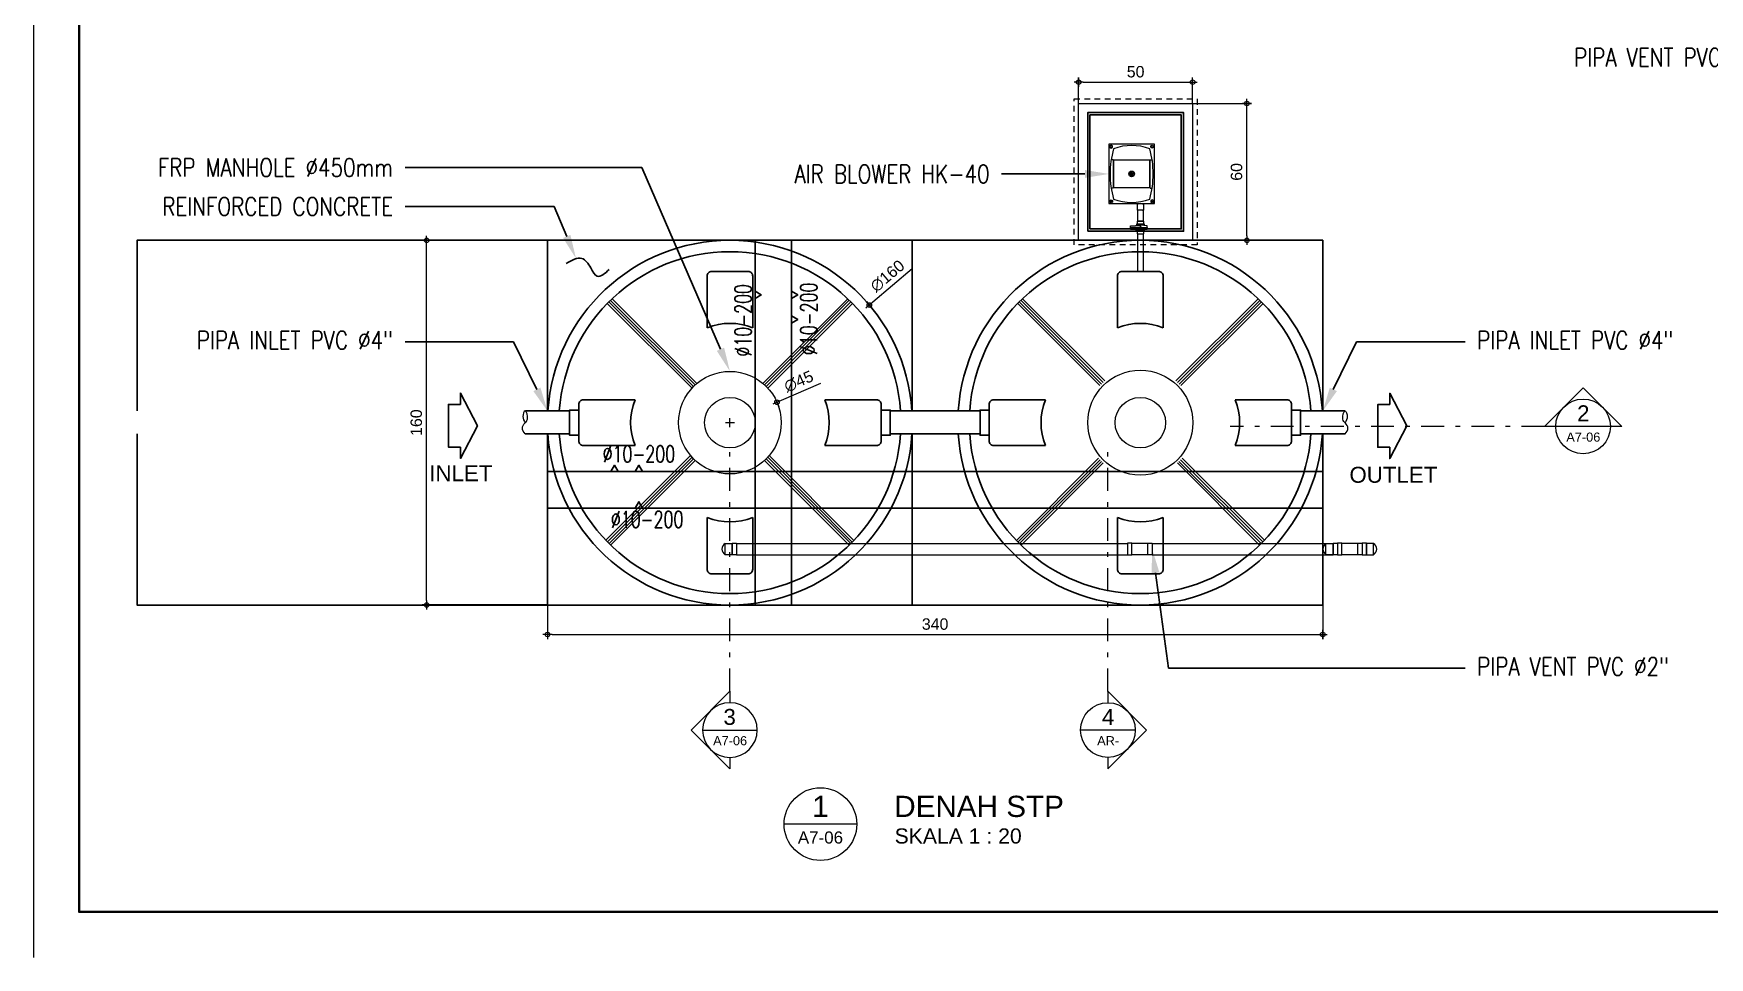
# Model space of a CAD drawing. Header units: millimetres. Extents: x -11 to 1625, y -267 to 180.
# Drawn here: x 827.21 to 863.97, y -157 to -136.73 of the extents above; entities that cross this region are included whole.
import ezdxf
from ezdxf import colors
from ezdxf.entities.mleader import LeaderData, LeaderLine
from ezdxf.enums import TextEntityAlignment as Align
from ezdxf.math import Vec2, Vec3

# ---------------------------------------------------------------- set-up
doc = ezdxf.new("R2010")
doc.units = ezdxf.units.MM
doc.linetypes.add('DASHDOT', pattern=[1, 0.5, -0.25, 0, -0.25])
doc.linetypes.add('HIDDEN', pattern=[0.375, 0.25, -0.125])
for name, color, linetype in [('$RECOVER_961030131422-210', 7, 'Continuous'), ('$RECOVER_961030131422-228', 7, 'Continuous'), ('BESI', 10, 'Continuous'), ('PIPE-100L', 4, 'Continuous'), ('PIPE-100L-2', 4, 'Continuous')]:
    doc.layers.add(name, color=color, linetype=linetype)
for name, color, linetype, lineweight in [('AER-PIPE', 4, 'Continuous', 9), ('atap', 7, 'Continuous', 20), ('GRS KOP', 1, 'Continuous', 35), ('kop', 7, 'Continuous', 20), ('MANHOLE', 6, 'Continuous', 5), ('not', 7, 'Continuous', 20), ('PIPE', 4, 'Continuous', 15), ('TEXT KETERANGAN', 7, 'Continuous', 9), ('u', 6, 'Continuous', 20)]:
    doc.layers.add(name, color=color, linetype=linetype, lineweight=lineweight)
doc.styles.add('7', font='SAS_____.PFB', dxfattribs={"height": 200})
doc.styles.add('ATTR', font='romans.shx', dxfattribs={"width": 0.8, "height": 1.735066})
doc.styles.add('BARU', font='complex.shx')
doc.styles.add('S', font='SIMPLEX', dxfattribs={"width": 1.1})
doc.styles.add('ST1', font='ROMANS.shx', dxfattribs={"width": 0.7})
doc.styles.get("Standard").update_dxf_attribs({"font": 'ARIALUNI.TTF'})
doc.dimstyles.new('SK-20', dxfattribs={"dimtxt": 0.25, "dimasz": 0.1, "dimexe": 0.1, "dimexo": 0, "dimgap": 0.1, "dimtad": 1, "dimdec": 0, "dimlfac": 20, "dimzin": 12, "dimdsep": 46, "dimtxsty": 'Standard', "dimblk": 'BULAT', "dimcen": 0.1, "dimdle": 0.1, "dimclrd": 256, "dimclre": 256, "dimclrt": 256, "dimadec": 0, "dimazin": 3, "dimtfac": 1, "dimtdec": 0, "dimtix": 1, "dimtofl": 0, "dimtmove": 0, "dimatfit": 3, "dimldrblk": 'BULAT', "dimfxl": 0, "dimtolj": 1, "dimtzin": 0, "dimlwd": -1, "dimlwe": -1, "dimarcsym": 0})

# ---------------------------------------------------------------- blocks, each defined once
blk = doc.blocks.new('kop')
at = {"layer": 'GRS KOP'}
blk.add_lwpolyline([(1, 54), (83, 54), (83, 1), (1, 1)], close=True, dxfattribs=at)
at = {"layer": 'kop', "color": 7}
blk.add_line((0, 55), (0, 0), dxfattribs=at)
at = {"layer": 'kop', "style": 'BARU', "flags": 4}
for p, height in [((73.8, 5.4), 0.35), ((80.303, 5.382), 0.25), ((73.8, 4.9), 0.35), ((80.303, 4.882), 0.25), ((73.8, 4.4), 0.35), ((80.303, 4.382), 0.25)]:
    blk.add_attdef('-', p, '', height=height, dxfattribs=at)
at = {"layer": 'kop', "flags": 4}
for tag, p in [('AR-00', (78.057, 2.648)), ('00', (81.238, 2.647))]:
    blk.add_attdef(tag, text='', height=0.35, dxfattribs=at).set_placement(p, align=Align.MIDDLE)
blk = doc.blocks.new('Ndtpd')
blk.add_line((0.747, 0), (-0.747, 0))
blk.add_circle((0, 0), 0.747)
at = {"flags": 4}
for tag, height, p in [('NO', 0.5, (0, 0.148)), ('NOLBR', 0.3, (0, -0.398))]:
    blk.add_attdef(tag, text='', height=height, dxfattribs=at).set_placement(p, align=Align.CENTER)
for tag, p, height in [('NDTPD', (1.516, 0.148), 0.5), ('SKALA', (1.523, -0.398), 0.3)]:
    blk.add_attdef(tag, p, '', height=height, dxfattribs=at)
blk = doc.blocks.new('BULAT')
for p, q in [((-1, 0), (1, 0)), ((0, -1), (0, 1))]:
    blk.add_line(p, q)
blk.add_circle((0, 0), 0.5)
blk = doc.blocks.new('*D1043')
at = {"layer": 'Defpoints', "color": 0}
for p in [(838.487, -149.268), (855.487, -149.268), (855.487, -149.916)]:
    blk.add_point(p, dxfattribs=at)
at = {"layer": 'u'}
for p, q in [((838.487, -149.268), (838.487, -150.016)), ((855.487, -149.268), (855.487, -150.016)), ((838.587, -149.916), (855.387, -149.916))]:
    blk.add_line(p, q, dxfattribs=at)
at = {"layer": 'u', "xscale": 0.1, "yscale": 0.1, "zscale": 0.1, "rotation": 180}
blk.add_blockref('BULAT', (838.487, -149.916), dxfattribs=at)
at = {"layer": 'u', "xscale": 0.1, "yscale": 0.1, "zscale": 0.1}
blk.add_blockref('BULAT', (855.487, -149.916), dxfattribs=at)
at = {"layer": 'u', "insert": (846.987, -149.688), "char_height": 0.25, "attachment_point": 5}
blk.add_mtext('\\A1;340', dxfattribs=at)
blk = doc.blocks.new('*D1044')
at = {"layer": 'Defpoints', "color": 0}
for p in [(835.836, -141.268), (838.487, -141.268), (838.487, -149.268)]:
    blk.add_point(p, dxfattribs=at)
at = {"layer": 'u'}
for p, q in [((838.487, -141.268), (835.736, -141.268)), ((835.836, -149.168), (835.836, -141.368)), ((838.487, -149.268), (835.736, -149.268))]:
    blk.add_line(p, q, dxfattribs=at)
at = {"layer": 'u', "xscale": 0.1, "yscale": 0.1, "zscale": 0.1}
for p, rotation in [((835.836, -141.268), 90), ((835.836, -149.268), 270)]:
    blk.add_blockref('BULAT', p, dxfattribs=dict(at, rotation=rotation))
at = {"layer": 'u', "insert": (835.609, -145.268), "char_height": 0.25, "attachment_point": 5, "rotation": 90}
blk.add_mtext('\\A1;160', dxfattribs=at)
blk = doc.blocks.new('*D1045')
at = {"layer": 'Defpoints', "color": 0}
for p in [(845.544, -142.689), (839.429, -147.848)]:
    blk.add_point(p, dxfattribs=at)
at = {"layer": 'u'}
for p, q in [((846.484, -141.895), (845.62, -142.624)), ((842.487, -145.368), (842.487, -145.168)), ((842.387, -145.268), (842.587, -145.268))]:
    blk.add_line(p, q, dxfattribs=at)
at = {"layer": 'u', "xscale": 0.1, "yscale": 0.1, "zscale": 0.1, "rotation": 220.1565194602017}
blk.add_blockref('BULAT', (845.544, -142.689), dxfattribs=at)
at = {"layer": 'u', "insert": (845.942, -142.052), "char_height": 0.25, "attachment_point": 5, "rotation": 40.1565}
blk.add_mtext('\\A1;∅160', dxfattribs=at)
blk = doc.blocks.new('*D1046')
at = {"layer": 'Defpoints', "color": 0}
for p in [(843.519, -144.821), (841.454, -145.715)]:
    blk.add_point(p, dxfattribs=at)
at = {"layer": 'u'}
for p, q in [((844.471, -144.409), (843.611, -144.782)), ((842.487, -145.368), (842.487, -145.168)), ((842.387, -145.268), (842.587, -145.268))]:
    blk.add_line(p, q, dxfattribs=at)
at = {"layer": 'u', "xscale": 0.1, "yscale": 0.1, "zscale": 0.1, "rotation": 203.4072122597492}
blk.add_blockref('BULAT', (843.519, -144.821), dxfattribs=at)
at = {"layer": 'u', "insert": (843.996, -144.365), "char_height": 0.25, "attachment_point": 5, "rotation": 23.4072}
blk.add_mtext('\\A1;∅45', dxfattribs=at)
blk = doc.blocks.new('*D1047')
at = {"layer": 'Defpoints', "color": 0}
for p in [(852.634, -138.268, 6.637), (853.824, -138.268), (852.634, -141.268, 6.637)]:
    blk.add_point(p, dxfattribs=at)
at = {"layer": 'u'}
for p, q in [((852.634, -138.268), (853.924, -138.268)), ((853.824, -141.168), (853.824, -138.368)), ((852.634, -141.268), (853.924, -141.268))]:
    blk.add_line(p, q, dxfattribs=at)
at = {"layer": 'u', "xscale": 0.1, "yscale": 0.1, "zscale": 0.1}
for p, rotation in [((853.824, -138.268), 90), ((853.824, -141.268), 270)]:
    blk.add_blockref('BULAT', p, dxfattribs=dict(at, rotation=rotation))
at = {"layer": 'u', "insert": (853.597, -139.768), "char_height": 0.25, "attachment_point": 5, "rotation": 90}
blk.add_mtext('\\A1;60', dxfattribs=at)
blk = doc.blocks.new('*D1048')
at = {"layer": 'Defpoints', "color": 0}
for p in [(852.634, -137.8), (850.134, -138.268, 6.637), (852.634, -138.268)]:
    blk.add_point(p, dxfattribs=at)
at = {"layer": 'u'}
for p, q in [((850.134, -138.268), (850.134, -137.7)), ((850.234, -137.8), (852.534, -137.8)), ((852.634, -138.268), (852.634, -137.7))]:
    blk.add_line(p, q, dxfattribs=at)
at = {"layer": 'u', "xscale": 0.1, "yscale": 0.1, "zscale": 0.1, "rotation": 180}
blk.add_blockref('BULAT', (850.134, -137.8), dxfattribs=at)
at = {"layer": 'u', "xscale": 0.1, "yscale": 0.1, "zscale": 0.1}
blk.add_blockref('BULAT', (852.634, -137.8), dxfattribs=at)
at = {"layer": 'u', "insert": (851.384, -137.572), "char_height": 0.25, "attachment_point": 5}
blk.add_mtext('\\A1;50', dxfattribs=at)
blk = doc.blocks.new('Npa')
for p, q in [((-0.849, 0), (0, 0.849)), ((0.849, 0), (0, 0.849)), ((0.849, 0), (-0.849, 0))]:
    blk.add_line(p, q)
blk.add_circle((0, 0), 0.6)
at = {"color": 5, "style": 'S', "width": 0.75, "flags": 4}
blk.add_attdef('NO', text='', height=0.3, dxfattribs=at).set_placement((0.005, 0.113), align=Align.CENTER)
at = {"style": 'S', "width": 0.75, "flags": 4}
blk.add_attdef('NOLBR', text='', height=0.2, dxfattribs=at).set_placement((0.005, -0.334), align=Align.CENTER)
blk = doc.blocks.new('Npkn')
for p, q in [((0, 0.849), (0.849, 0)), ((0, 0.849), (0, 0.6)), ((0.6, 0), (-0.6, 0)), ((0, -0.849), (0.849, 0)), ((0, -0.6), (0, -0.849))]:
    blk.add_line(p, q)
blk.add_circle((0, 0), 0.6)
at = {"color": 5, "style": 'S', "width": 0.75, "flags": 4}
blk.add_attdef('NO', text='', height=0.3, dxfattribs=at).set_placement((0.005, 0.113), align=Align.CENTER)
at = {"style": 'S', "width": 0.75, "flags": 4}
blk.add_attdef('NOLBR', text='', height=0.2, dxfattribs=at).set_placement((0.005, -0.334), align=Align.CENTER)

msp = doc.modelspace()

# ---------------------------------------------------------------- linework, layer by layer
at = {"layer": '$RECOVER_961030131422-210', "color": 4, "lineweight": 9, "elevation": 6.9361098}
for points in [[(851.4198248, -140.4696412, -0.3457696864), (851.4211354, -140.4679726, -0.0346445631), (851.4398001, -140.46477, -0.0147143836), (851.4598052, -140.4633424, -0.0104542221), (851.4880248, -140.4627523, -0.0104542221), (851.5162444, -140.4633424, -0.0147143836), (851.5362495, -140.46477, -0.0346445631), (851.5549142, -140.4679726, -0.3457696864), (851.5562248, -140.4696412, -0.3457696864)], [(851.4198248, -140.6066165, -0.3457696864), (851.4211354, -140.6049479, -0.0346445631), (851.4398001, -140.6017453, -0.0147143836), (851.4598052, -140.6003177, -0.0104542221), (851.4880248, -140.5997276, -0.0104542221), (851.5162444, -140.6003177, -0.0147143836), (851.5362495, -140.6017453, -0.0346445631), (851.5549142, -140.6049479, -0.3457696864), (851.5562248, -140.6066165, -0.3457696864)], [(851.4270679, -140.6061786, -0.0244487794), (851.4400503, -140.6042224, -0.0147143836), (851.4599092, -140.6028052, -0.0104542221), (851.4880248, -140.6022173, -0.0104542221), (851.5161404, -140.6028052, -0.0147143836), (851.5359993, -140.6042224, -0.0229565835), (851.5481956, -140.606023, -0.0229565835)], [(851.5481956, -140.6097457, 0.0125651209), (851.5549142, -140.6082851, 0.3457696864), (851.5562248, -140.6066165, 0.3457696864)]]:
    msp.add_lwpolyline(points, format="xyb", dxfattribs=at)
at = {"color": 5}
for p, q in [((841.9866139, -142.052729), (841.9866139, -143.1875739)), ((841.9866139, -142.052729), (841.9866139, -143.1875739)), ((842.8867088, -141.952729), (842.0865189, -141.952729)), ((842.8866139, -141.952729), (842.8866139, -141.952729)), ((842.9866139, -143.1875739), (842.9866139, -142.052729)), ((850.9866362, -143.1875739), (850.9866362, -142.052729)), ((851.0865413, -141.952729), (851.8867312, -141.952729)), ((851.0866362, -141.952729), (851.0866362, -141.952729)), ((851.9866362, -142.052729), (851.9866362, -143.1875739)), ((851.9866362, -142.052729), (851.9866362, -143.1875739)), ((840.4059312, -144.7682566), (839.2710862, -144.7682566)), ((845.7021415, -144.7682566), (844.5672965, -144.7682566)), ((845.7021415, -144.7682566), (844.5672965, -144.7682566)), ((848.2711086, -144.7682566), (849.4059536, -144.7682566)), ((848.2711086, -144.7682566), (849.4059536, -144.7682566)), ((853.5673189, -144.7682566), (854.7021639, -144.7682566)), ((839.1710862, -144.8681617), (839.1710862, -145.6683516)), ((839.1710862, -144.8682566), (839.1710862, -144.8682566)), ((845.8021415, -145.6683516), (845.8021415, -144.8681617)), ((848.1711086, -145.6683516), (848.1711086, -144.8681617)), ((854.8021639, -144.8681617), (854.8021639, -145.6683516)), ((854.8021639, -144.8682566), (854.8021639, -144.8682566)), ((839.2710862, -145.7682566), (840.4059312, -145.7682566)), ((839.2710862, -145.7682566), (840.4059312, -145.7682566)), ((844.5672965, -145.7682566), (845.7021415, -145.7682566)), ((845.8021415, -145.6682566), (845.8021415, -145.6682566)), ((848.1711086, -145.6682566), (848.1711086, -145.6682566)), ((849.4059536, -145.7682566), (848.2711086, -145.7682566)), ((854.7021639, -145.7682566), (853.5673189, -145.7682566)), ((854.7021639, -145.7682566), (853.5673189, -145.7682566)), ((841.9866139, -147.3489393), (841.9866139, -148.4837842)), ((842.9866139, -148.4837842), (842.9866139, -147.3489393)), ((842.9866139, -148.4837842), (842.9866139, -147.3489393)), ((850.9866362, -148.4837842), (850.9866362, -147.3489393)), ((850.9866362, -148.4837842), (850.9866362, -147.3489393)), ((851.9866362, -147.3489393), (851.9866362, -148.4837842)), ((842.0865189, -148.5837842), (842.8867088, -148.5837842)), ((842.0866139, -148.5837842), (842.0866139, -148.5837842)), ((851.8867312, -148.5837842), (851.0865413, -148.5837842)), ((851.8866362, -148.5837842), (851.8866362, -148.5837842))]:
    msp.add_line(p, q, dxfattribs=at)
at = {"color": 5, "lineweight": 5}
for p, q in [((841.7257107, -144.4396123), (839.8655394, -142.5863788)), ((841.7633672, -144.4065495), (839.9015372, -142.5516634)), ((843.2090779, -144.4058931), (845.0692229, -142.5493174)), ((843.2467644, -144.4389218), (845.1052522, -142.5840001)), ((850.672615, -144.3851545), (848.8679979, -142.5840001)), ((850.7079364, -144.3497652), (848.9040272, -142.5493174)), ((852.2661697, -144.3504726), (854.0717129, -142.5516634)), ((852.301459, -144.3858939), (854.1077107, -142.5863788)), ((841.6551322, -144.510455), (839.794961, -142.6572214)), ((841.6896339, -144.4742491), (839.830014, -142.6215648)), ((843.2828726, -144.4735258), (845.1408095, -142.6191539)), ((843.3174071, -144.5097004), (845.175895, -142.6547786)), ((850.6019723, -144.455933), (848.7973551, -142.6547786)), ((850.6372936, -144.4205437), (848.8324406, -142.6191539)), ((852.3367482, -144.4213152), (854.1432361, -142.6215648)), ((852.3720374, -144.4567366), (854.1782892, -142.6572214)), ((841.6236741, -145.9900322), (839.7656145, -147.848695)), ((841.6566727, -146.027745), (839.8002684, -147.884752)), ((841.6912479, -146.0638808), (839.8353938, -147.9203374)), ((841.7273949, -146.0984442), (839.8709906, -147.9554512)), ((843.245103, -146.0991111), (845.0998746, -147.9577488)), ((843.2812804, -146.0645795), (845.1355022, -147.9226663)), ((843.3158873, -146.0284741), (845.1706588, -147.8871118)), ((843.348919, -145.9907903), (845.2053444, -147.8510853)), ((850.5682077, -146.0470307), (848.7679057, -147.8510853)), ((850.6035999, -146.0823492), (848.8025913, -147.8871118)), ((850.638992, -146.1176677), (848.8377479, -147.9226663)), ((850.6743841, -146.1529862), (848.8733755, -147.9577488)), ((852.2996656, -146.1522721), (854.1022595, -147.9554512)), ((852.3350267, -146.1169225), (854.1378563, -147.9203374)), ((852.3703877, -146.0815729), (854.1729817, -147.884752)), ((852.4057488, -146.0462233), (854.2076356, -147.848695))]:
    msp.add_line(p, q, dxfattribs=at)
at = {"color": 32}
for points in [[(829.4866027, -145.0126546), (829.4866027, -141.2682566), (846.4866027, -141.2682566), (846.4866027, -145.0126546)], [(838.4866251, -145.0126546), (838.4866251, -141.2682566), (855.4866251, -141.2682566), (855.4866251, -145.0126546)], [(846.4866027, -145.5126546), (846.4866027, -149.2682566), (829.4866027, -149.2682566), (829.4866027, -145.5126546)], [(855.4866251, -145.5126546), (855.4866251, -149.2682566), (838.4866251, -149.2682566), (838.4866251, -145.5126546)]]:
    msp.add_lwpolyline(points, dxfattribs=at)
at = {"color": 7}
for points in [[(836.5780155, -144.8697964), (836.5780155, -144.6214069), (836.948553, -145.3369142), (836.948553, -145.3369142), (836.5780155, -146.0524215), (836.5780155, -145.8040319)], [(856.957503, -144.8723466), (856.957503, -144.623957), (857.3280406, -145.3394643), (857.3280406, -145.3394643), (856.957503, -146.0549716), (856.957503, -145.8065821)], [(836.5780155, -144.8697964), (836.3133453, -144.8697964), (836.3133453, -145.8040319), (836.5780155, -145.8040319)], [(856.957503, -144.8723466), (856.6928328, -144.8723466), (856.6928328, -145.8065821), (856.957503, -145.8065821)]]:
    msp.add_lwpolyline(points, dxfattribs=at)
at = {"color": 7, "ltscale": 10}
for points in [[(839.1666259, -145.5450447), (838.9716188, -145.5450447), (838.9716188, -144.9914686), (839.1710639, -144.9914686)], [(845.8066018, -145.5450447), (846.001609, -145.5450447), (846.001609, -144.9914686), (845.8021639, -144.9914686)], [(848.1666483, -145.5450447), (847.9716411, -145.5450447), (847.9716411, -144.9914686), (848.1710862, -144.9914686)], [(854.8066242, -145.5450447), (855.0016314, -145.5450447), (855.0016314, -144.9914686), (854.8021862, -144.9914686)]]:
    msp.add_lwpolyline(points, dxfattribs=at)
at = {"color": 5}
for centre, radius, start, end in [((842.4866139, -145.2682566), 4, 3.66372597, 176.33627403), ((851.4866362, -145.2682566), 4, 3.66372597, 176.33627403), ((842.4866139, -145.2682566), 3.75, 3.90834199, 176.09165801), ((851.4866362, -145.2682566), 3.75, 3.90834199, 176.09165801), ((842.0865664, -142.0526815), 0.0999525, 89.97278736, 180.02721264), ((842.8866613, -142.0526815), 0.0999525, 359.97278736, 90.02721264), ((851.0865888, -142.0526815), 0.0999525, 89.97278736, 180.02721264), ((851.8866837, -142.0526815), 0.0999525, 359.97278736, 90.02721264), ((842.4866139, -144.4251688), 1.3347812, 68.0008261, 111.9991739), ((851.4866362, -144.4251688), 1.3347812, 68.0008261, 111.9991739), ((839.2710388, -144.8682091), 0.0999525, 89.97278736, 180.02721264), ((841.643526, -145.2682566), 1.3347812, 158.0008261, 201.9991739), ((843.3297017, -145.2682566), 1.3347812, 338.0008261, 21.9991739), ((845.702189, -144.8682091), 0.0999525, 359.97278736, 90.02721264), ((848.2710611, -144.8682091), 0.0999525, 89.97278736, 180.02721264), ((850.6435484, -145.2682566), 1.3347812, 158.0008261, 201.9991739), ((852.3297241, -145.2682566), 1.3347812, 338.0008261, 21.9991739), ((854.7022113, -144.8682091), 0.0999525, 359.97278736, 90.02721264), ((842.4866139, -145.2682566), 4, 183.5029245, 356.4970755), ((842.4866139, -145.2682566), 3.75, 183.73677405, 356.26322595), ((851.4866362, -145.2682566), 4, 183.5029245, 356.4970755), ((851.4866362, -145.2682566), 3.75, 183.73677405, 356.26322595), ((839.2710388, -145.6683041), 0.0999525, 179.97278736, 270.02721264), ((845.702189, -145.6683041), 0.0999525, 269.97278736, 0.02721264), ((848.2710611, -145.6683041), 0.0999525, 179.97278736, 270.02721264), ((854.7022113, -145.6683041), 0.0999525, 269.97278736, 0.02721264), ((842.4866139, -146.1113445), 1.3347812, 248.0008261, 291.9991739), ((851.4866362, -146.1113445), 1.3347812, 248.0008261, 291.9991739), ((842.0865664, -148.4838317), 0.0999525, 179.97278736, 270.02721264), ((842.8866613, -148.4838317), 0.0999525, 269.97278736, 0.02721264), ((851.0865888, -148.4838317), 0.0999525, 179.97278736, 270.02721264), ((851.8866837, -148.4838317), 0.0999525, 269.97278736, 0.02721264)]:
    msp.add_arc(centre, radius, start, end, dxfattribs=at)
at = {"color": 7, "lineweight": 25}
msp.add_spline([(838.8977366, -141.7739093), (839.2383306, -141.6650034), (839.4352536, -141.8736921), (839.5777632, -142.0554064), (839.8400593, -141.9098045)], degree=3, dxfattribs=at)
at = {"layer": 'AER-PIPE', "ltscale": 20}
for p, q in [((851.2749359, -140.9515222, 6.8304264), (851.4909359, -140.9371222, 6.8304264)), ((851.2749359, -141.0235222, 6.8304264), (851.2749359, -140.9515222, 6.8304264)), ((851.4732135, -140.9875222, 6.8304264), (851.2749359, -140.9875222, 6.8304264)), ((851.2749359, -140.9875222, 6.8304264), (851.2749359, -141.0235222, 6.8304264)), ((851.2749359, -141.0235222, 6.8304264), (851.4909359, -141.0379222, 6.8304264)), ((851.4185557, -140.8511434, 6.8304264), (851.564797, -140.8511434, 6.8304264)), ((851.4909359, -140.9697998, 6.8304264), (851.4909359, -140.9371222, 6.8304264)), ((851.6349359, -140.9515222, 6.8304264), (851.4909359, -140.9371222, 6.8304264)), ((851.4909359, -141.0052447, 6.8304264), (851.4909359, -141.0379222, 6.8304264)), ((851.4909359, -141.0379222, 6.8304264), (851.6349359, -141.0235222, 6.8304264)), ((851.5086583, -140.9875222, 6.8304264), (851.6349359, -140.9875222, 6.8304264)), ((851.6349359, -141.0235222, 6.8304264), (851.6349359, -140.9515222, 6.8304264)), ((851.6349359, -140.9875222, 6.8304264), (851.6349359, -141.0235222, 6.8304264))]:
    msp.add_line(p, q, dxfattribs=at)
at = {"layer": 'AER-PIPE', "ltscale": 3, "elevation": 6.8304264}
for points in [[(851.5782746, -140.9458561), (851.5782746, -140.9134582), (851.4035973, -140.9134582), (851.4035973, -140.9429448)], [(851.4035973, -141.0320997), (851.4035973, -141.0615863), (851.5782746, -141.0615863), (851.5782746, -141.0291884)]]:
    msp.add_lwpolyline(points, dxfattribs=at)
for points in [[(851.564797, -140.8511434), (851.4185557, -140.8511434), (851.4185557, -140.9134582), (851.564797, -140.9134582)], [(851.564797, -141.0615863), (851.4185557, -141.0615863), (851.4185557, -141.123901), (851.564797, -141.123901)]]:
    msp.add_lwpolyline(points, close=True, dxfattribs=at)
at = {"layer": 'AER-PIPE', "ltscale": 20}
msp.add_circle((851.4909359, -140.9875222, 6.8304264), 0.0177224, dxfattribs=at)
at = {"layer": 'atap', "linetype": 'HIDDEN', "ltscale": 0.5, "elevation": 6.6369257}
msp.add_lwpolyline([(850.0340446, -141.3682566), (850.0340446, -138.1682566), (852.7340446, -138.1682566), (852.7340446, -141.3682566)], close=True, dxfattribs=at)
at = {"layer": 'BESI', "elevation": 6.6369257}
for points in [[(850.3340446, -141.0682566), (850.3340446, -138.4682566), (852.4340446, -138.4682566), (852.4340446, -141.0682566)], [(850.3820446, -141.0202566), (850.3820446, -138.5162566), (852.3860446, -138.5162566), (852.3860446, -141.0202566)]]:
    msp.add_lwpolyline(points, close=True, dxfattribs=at)
at = {"layer": 'BESI', "ltscale": 35}
for points in [[(843.0366264, -141.2682558), (843.0366264, -149.2682558)], [(843.8366264, -141.2682558), (843.8366264, -149.2682558)], [(843.0366264, -142.5469661), (843.1751872, -142.466968), (843.0366264, -142.3869699), (843.0366264, -142.5469661)], [(843.8366264, -142.5469661), (843.9751872, -142.466968), (843.8366264, -142.3869699), (843.8366264, -142.5469661)], [(843.8366264, -143.0846581), (843.9751872, -143.00466), (843.8366264, -142.9246618), (843.8366264, -143.0846581)], [(839.872287, -146.3404742), (839.9522851, -146.2019133), (840.0322833, -146.3404742), (839.872287, -146.3404742)], [(840.409979, -146.3404742), (840.4899771, -146.2019133), (840.5699752, -146.3404742), (840.409979, -146.3404742)], [(855.4866251, -146.3404742), (838.4866264, -146.3404742)], [(840.409979, -147.1404742), (840.4899771, -147.0019133), (840.5699752, -147.1404742), (840.409979, -147.1404742)], [(855.4866251, -147.1404742), (838.4866264, -147.1404742)]]:
    msp.add_lwpolyline(points, dxfattribs=at)
at = {"layer": 'kop', "color": 4, "lineweight": 9, "ltscale": 3}
for p, q in [((850.8892001, -139.5028261, 6.9361098), (850.8477263, -139.5028261, 6.9361098)), ((851.7042001, -139.5028261, 6.9361098), (851.7456739, -139.5028261, 6.9361098)), ((851.2442001, -139.8128261, 6.9361098), (851.2917001, -139.8128261, 6.9361098)), ((851.259577, -139.775703, 6.9361098), (851.2931646, -139.8092906, 6.9361098)), ((851.2931646, -139.8163616, 6.9361098), (851.259577, -139.8499492, 6.9361098)), ((851.2967001, -139.8078261, 6.9361098), (851.2967001, -139.7603261, 6.9361098)), ((851.2967001, -139.8178261, 6.9361098), (851.2967001, -139.8653261, 6.9361098)), ((851.3338232, -139.775703, 6.9361098), (851.3002357, -139.8092906, 6.9361098)), ((851.3002357, -139.8163616, 6.9361098), (851.3338232, -139.8499492, 6.9361098)), ((851.3492001, -139.8128261, 6.9361098), (851.3017001, -139.8128261, 6.9361098)), ((850.8892001, -140.1228261, 6.9361098), (850.8477263, -140.1228261, 6.9361098)), ((851.7042001, -140.1228261, 6.9361098), (851.7456739, -140.1228261, 6.9361098))]:
    msp.add_line(p, q, dxfattribs=at)
at = {"layer": 'kop', "color": 4, "lineweight": 9, "ltscale": 3, "elevation": 6.9361098}
for points in [[(851.7942001, -140.4628261), (851.7942001, -139.1628261), (850.7992001, -139.1628261), (850.7992001, -140.4628261)], [(850.8742198, -139.1959251), (850.846507, -139.1799251), (850.8187941, -139.1959251), (850.8187941, -139.2279251), (850.846507, -139.2439251), (850.8742198, -139.2279251)], [(851.7191805, -139.1959251), (851.7468933, -139.1799251), (851.7746061, -139.1959251), (851.7746061, -139.2279251), (851.7468933, -139.2439251), (851.7191805, -139.2279251)], [(851.6942001, -140.1128261), (851.6942001, -139.5128261), (850.8992001, -139.5128261), (850.8992001, -140.1128261)], [(850.8742198, -140.4297271), (850.846507, -140.4457271), (850.8187941, -140.4297271), (850.8187941, -140.3977271), (850.846507, -140.3817271), (850.8742198, -140.3977271)], [(851.7191805, -140.4297271), (851.7468933, -140.4457271), (851.7746061, -140.4297271), (851.7746061, -140.3977271), (851.7468933, -140.3817271), (851.7191805, -140.3977271)]]:
    msp.add_lwpolyline(points, close=True, dxfattribs=at)
for points in [[(850.8892001, -139.5028261), (850.8892001, -140.1228261)], [(851.7042001, -140.1228261), (851.7042001, -139.5028261)]]:
    msp.add_lwpolyline(points, dxfattribs=at)
at = {"layer": 'kop', "color": 4, "lineweight": 9, "ltscale": 3}
for centre, radius in [((850.846507, -139.2119251, 6.9361098), 0.02), ((851.7468933, -139.2119251, 6.9361098), 0.02), ((851.2967001, -139.8128261, 6.9361098), 0.0625), ((851.2967001, -139.8128261, 6.9361098), 0.0525), ((851.2967001, -139.8128261, 6.9361098), 0.005), ((850.846507, -140.4137271, 6.9361098), 0.02), ((851.7468933, -140.4137271, 6.9361098), 0.02)]:
    msp.add_circle(centre, radius, dxfattribs=at)
for centre, radius, start, end in [((852.8783668, -139.8128261, 6.9361098), 2.0541667, 164.46966796, 195.53033204), ((851.2966995, -140.2787042, 6.9361098), 1.0908781, 68.6302055, 111.3697182), ((849.7150335, -139.8128261, 6.9361098), 2.0541667, 344.46966796, 15.53033204), ((851.2967001, -139.3469511, 6.9361098), 1.090875, 248.6301752, 291.3698248)]:
    msp.add_arc(centre, radius, start, end, dxfattribs=at)
at = {"layer": 'kop', "color": 4, "ltscale": 3}
for points in [[(837.9943149, -145.5126546), (837.9340632, -145.3906784), (837.9899056, -145.2790818), (838.0448614, -145.1953838), (837.9943149, -145.0126546), (837.9480248, -145.1326114), (837.9968883, -145.2721066)], [(855.9789352, -145.5126546), (856.0391869, -145.3906784), (855.9833445, -145.2790818), (855.9283887, -145.1953838), (855.9789352, -145.0126546), (856.0252254, -145.1326114), (855.9763618, -145.2721066)]]:
    msp.add_spline(points, degree=3, dxfattribs=at)
at = {"layer": 'MANHOLE', "lineweight": 9}
for centre, radius in [((842.4866139, -145.2682566), 1.125), ((851.4866362, -145.2682566), 1.15), ((842.4866139, -145.2682566), 0.5548064), ((851.4866362, -145.2682566), 0.5548064)]:
    msp.add_circle(centre, radius, dxfattribs=at)
at = {"layer": 'not', "linetype": 'DASHDOT'}
for p, q in [((860.348451, -145.3510346), (853.455746, -145.3510346)), ((842.4866139, -151.1622832), (842.4866139, -145.8574879)), ((850.7761297, -151.1622832), (850.7761297, -145.8574879))]:
    msp.add_line(p, q, dxfattribs=at)
at = {"layer": 'PIPE', "color": 4}
for p, q in [((851.427069, -140.6036398, 6.9361098), (851.4269675, -140.8511434, 6.9361098)), ((851.5481956, -140.6034873, 6.9361098), (851.5481956, -140.8511434, 6.9361098)), ((851.4270289, -141.123901, 6.9361098), (851.426429, -141.952729, 6.9361098)), ((851.5481895, -141.123901, 6.9361098), (851.5482095, -141.952729, 6.9361098))]:
    msp.add_line(p, q, dxfattribs=at)
at = {"layer": 'PIPE', "ltscale": 3}
for p, q in [((842.6298462, -147.9183392), (851.2063589, -147.9183392)), ((851.653551, -147.9183392), (851.3002276, -147.9183392)), ((851.7474197, -147.9183392), (855.7156395, -147.9183392)), ((856.2567002, -147.9183392), (855.9033769, -147.9183392)), ((842.6298462, -148.1669642), (851.2063589, -148.1669642)), ((851.653551, -148.1669642), (851.3002276, -148.1669642)), ((851.7474197, -148.1669642), (855.7156395, -148.1669642)), ((856.2567002, -148.1669642), (855.9033769, -148.1669642))]:
    msp.add_line(p, q, dxfattribs=at)
for points, elevation in [([(842.5359775, -147.9205716), (842.5359775, -148.1643216), (842.3788469, -148.1643216), (842.3788469, -147.9205716)], 13.8931526), ([(842.6298462, -148.1700012), (842.5359775, -148.1700012), (842.5359775, -147.9152825), (842.6298462, -147.9152825)], -28.4210178), ([(851.2063589, -148.1700012), (851.3002276, -148.1700012), (851.3002276, -147.9152825), (851.2063589, -147.9152825)], -28.4210178), ([(851.7474197, -148.1700012), (851.653551, -148.1700012), (851.653551, -147.9152825), (851.7474197, -147.9152825)], -28.4210178), ([(855.7156395, -147.9205716), (855.7156395, -148.1643216), (855.5585089, -148.1643216), (855.5585089, -147.9205716)], 13.8931526), ([(855.8095082, -148.1700012), (855.7156395, -148.1700012), (855.7156395, -147.9152825), (855.8095082, -147.9152825)], -28.4210178), ([(855.8095082, -148.1700012), (855.9033769, -148.1700012), (855.9033769, -147.9152825), (855.8095082, -147.9152825)], -28.4210178), ([(856.3505689, -148.1700012), (856.2567002, -148.1700012), (856.2567002, -147.9152825), (856.3505689, -147.9152825)], -28.4210178), ([(856.3505689, -148.1700012), (856.4444376, -148.1700012), (856.4444376, -147.9152825), (856.3505689, -147.9152825)], -28.4210178), ([(856.4444376, -147.9205716), (856.4444376, -148.1643216), (856.6015682, -148.1643216), (856.6015682, -147.9205716)], 13.8931526)]:
    msp.add_lwpolyline(points, close=True, dxfattribs=dict(at, elevation=elevation))
for centre, start, end in [((842.4532112, -148.0424466, 13.8931526), 121.39022016, 238.60977984), ((855.6328731, -148.0424466, 13.8931526), 121.39022016, 238.60977984), ((856.527204, -148.0424466, 13.8931526), 301.39022016, 58.60977984)]:
    msp.add_arc(centre, 0.142771, start, end, dxfattribs=at)
at = {"layer": 'PIPE-100L'}
for p, q in [((838.9716188, -145.0126546), (838.0001349, -145.0126546)), ((847.9716411, -145.0126546), (846.001609, -145.0126546)), ((855.0016314, -145.0126546), (855.9731153, -145.0126546)), ((838.9716188, -145.5126546), (837.9943149, -145.5126546)), ((847.9716411, -145.5126546), (846.001609, -145.5126546)), ((855.0016314, -145.5126546), (855.9789352, -145.5126546))]:
    msp.add_line(p, q, dxfattribs=at)
at = {"layer": 'PIPE-100L-2', "lineweight": 9}
for p, q in [((851.4198248, -140.4696412, 6.9361098), (851.4198248, -140.6066165, 6.9361098)), ((851.5562248, -140.4696412, 6.9361098), (851.5562248, -140.6066165, 6.9361098))]:
    msp.add_line(p, q, dxfattribs=at)
at = {"layer": 'PIPE-100L-2', "lineweight": 9, "elevation": 6.9361098}
for points in [[(851.4198248, -140.4696412, -0.3457696864), (851.4211354, -140.4679726, -0.0346445631), (851.4398001, -140.46477, -0.0147143836), (851.4598052, -140.4633424, -0.0104542221), (851.4880248, -140.4627523, -0.0104542221), (851.5162444, -140.4633424, -0.0147143836), (851.5362495, -140.46477, -0.0346445631), (851.5549142, -140.4679726, -0.3457696864), (851.5562248, -140.4696412, -0.3457696864)], [(851.4198248, -140.6066165, -0.3457696864), (851.4211354, -140.6049479, -0.0346445631), (851.4398001, -140.6017453, -0.0147143836), (851.4598052, -140.6003177, -0.0104542221), (851.4880248, -140.5997276, -0.0104542221), (851.5162444, -140.6003177, -0.0147143836), (851.5362495, -140.6017453, -0.0346445631), (851.5549142, -140.6049479, -0.3457696864), (851.5562248, -140.6066165, -0.3457696864)], [(851.4198248, -140.6066165, 0.3457696864), (851.4211354, -140.6082851, 0.0110991234), (851.4270665, -140.6095927, 0.0147143836)], [(851.5507248, -140.6092373, 0.0078507101), (851.5549142, -140.6082851, 0.3457696864), (851.5562248, -140.6066165, 0.3457696864)]]:
    msp.add_lwpolyline(points, format="xyb", dxfattribs=at)
at = {"layer": 'u', "elevation": 6.6369257}
msp.add_lwpolyline([(850.1340446, -141.2682566), (850.1340446, -138.2682566), (852.6340446, -138.2682566), (852.6340446, -141.2682566)], close=True, dxfattribs=at)

# ---------------------------------------------------------------- block references
at = {"layer": 'kop'}
msp.add_blockref('kop', (827.2141618, -157), dxfattribs=at)
at = {"layer": 'not'}
ref = msp.add_blockref('Npa', (861.1969791, -145.3510346), dxfattribs=at)
ref.add_attrib('NO', '2', dxfattribs={"layer": '0', "height": 0.35, "flags": 4}).set_placement((861.2017447, -145.2381319), align=Align.CENTER)
ref.add_attrib('NOLBR', 'A7-06', dxfattribs={"layer": '0', "height": 0.2, "flags": 4}).set_placement((861.2017447, -145.6852723), align=Align.CENTER)
ref = msp.add_blockref('Npkn', (842.4866139, -152.0108114), dxfattribs=dict(at, xscale=-1))
ref.add_attrib('NO', '3', dxfattribs={"layer": '0', "height": 0.35, "flags": 4}).set_placement((842.4808933, -151.8979087), align=Align.CENTER)
ref.add_attrib('NOLBR', 'A7-06', dxfattribs={"layer": '0', "height": 0.2, "flags": 4}).set_placement((842.4908524, -152.3450491), align=Align.CENTER)
ref = msp.add_blockref('Npkn', (850.7761297, -152.0108114), dxfattribs=at)
ref.add_attrib('NO', '4', dxfattribs={"layer": '0', "height": 0.35, "flags": 4}).set_placement((850.7808953, -151.8979087), align=Align.CENTER)
ref.add_attrib('NOLBR', 'AR-', dxfattribs={"layer": '0', "height": 0.2, "flags": 4}).set_placement((850.7808953, -152.3450491), align=Align.CENTER)
ref = msp.add_blockref('Ndtpd', (844.4724299, -154.0753556), dxfattribs=dict(at, xscale=1.067667298671276, yscale=1.067667298671428, zscale=1.067667298671395))
ref.add_attrib('NO', '1', dxfattribs={"layer": '0', "height": 0.465236, "flags": 4}).set_placement((844.471995, -153.9178056), align=Align.CENTER)
ref.add_attrib('NDTPD', 'DENAH STP', (846.0910321, -153.9178056), dxfattribs={"layer": '0', "height": 0.46523603, "flags": 4})
ref.add_attrib('NOLBR', 'A7-06', dxfattribs={"layer": '0', "height": 0.26584916, "flags": 4}).set_placement((844.471995, -154.5006742), align=Align.CENTER)
ref.add_attrib('SKALA', 'SKALA 1 : 20', (846.0987418, -154.5006742), dxfattribs={"layer": '0', "height": 0.332311447, "flags": 4})

# ---------------------------------------------------------------- texts
at = {"layer": '$RECOVER_961030131422-228', "style": '7'}
msp.add_text('INLET', height=0.35, dxfattribs=at).set_placement((835.892322, -146.3786147, 25.6226598), align=Align.MIDDLE_LEFT)
msp.add_text('OUTLET', height=0.35, dxfattribs=at).set_placement((858.0009061, -146.4120978, 8.2106804), align=Align.MIDDLE_RIGHT)
at = {"layer": 'not', "style": 'ST1', "width": 0.7}
for p in [(844.3964891, -143.7864419), (842.9565004, -143.8180478)]:
    msp.add_text('%%C10-200', height=0.36295038, rotation=90, dxfattribs=at).set_placement(p)
for p in [(839.6951654, -146.1346965), (839.8759923, -147.5729178)]:
    msp.add_text('%%C10-200', height=0.36295038, dxfattribs=at).set_placement(p)

# ---------------------------------------------------------------- dimensions: what is measured, and where the dimension line sits
at = {"layer": 'u'}
for base, p1, p2, picture, middle in [((852.6340446, -137.7999156), (850.1340446, -138.2682566, 6.6369257), (852.6340446, -138.2682566), '*D1048', (851.3840446, -137.5721871)), ((855.4866251, -149.9156119), (838.4866251, -149.2682566), (855.4866251, -149.2682566), '*D1043', (846.9866251, -149.6878834))]:
    dim = msp.add_linear_dim(base=base, p1=p1, p2=p2, dimstyle='SK-20', dxfattribs=at)
    dim.commit()
    dim.dimension.update_dxf_attribs({"geometry": picture, "text_midpoint": middle})
for base, p1, p2, picture, middle in [((853.8242753, -138.2682566), (852.6340446, -141.2682566, 6.6369257), (852.6340446, -138.2682566, 6.6369257), '*D1047', (853.5965468, -139.7682566)), ((835.8362853, -141.2682566), (838.4866251, -149.2682566), (838.4866251, -141.2682566), '*D1044', (835.6085568, -145.2682566))]:
    dim = msp.add_linear_dim(base=base, p1=p1, p2=p2, angle=90, dimstyle='SK-20', dxfattribs=at)
    dim.commit()
    dim.dimension.update_dxf_attribs({"geometry": picture, "text_midpoint": middle})
for p1, p2, picture, middle in [((839.4294713, -147.8477681), (845.5437564, -142.6887451), '*D1045', (845.9422764, -142.0520707)), ((841.4541962, -145.7151779), (843.5190316, -144.8213353), '*D1046', (843.996018, -144.3653097))]:
    dim = msp.add_diameter_dim_2p(p1=p1, p2=p2, dimstyle='SK-20', dxfattribs=at)
    dim.commit()
    dim.dimension.update_dxf_attribs({"geometry": picture, "text_midpoint": middle})

# ---------------------------------------------------------------- leaders
at = {"layer": 'TEXT KETERANGAN'}
ml = msp.add_multileader_mtext('Standard', dxfattribs=at)
ml.set_content('{\\C90;PIPA VENT PVC %%C2"}', color=256, style='ATTR')
ml.set_leader_properties()
ml.build(insert=Vec2(0, 0))
ml.multileader.update_dxf_attribs({"text_left_attachment_type": 2, "text_right_attachment_type": 2, "dogleg_length": 2.367, "arrow_head_size": 0.5275085})
ctx = ml.context
ctx.base_point, ctx.char_height, ctx.arrow_head_size, ctx.landing_gap_size, ctx.plane_origin = Vec3(860.1771054, -137.2927267, 10.7901134), 0.4, 0.5275085, 0.2637542, Vec3(861.0986075, -135.6567551, 10.7901134)
ctx.left_attachment, ctx.right_attachment, ctx.text_align_type = 2, 2, 2
notes = []
notes.append((ctx, [(0, (1, 1, 0), (866.6661696, -137.2927267, 10.7901134), (-1, 0), 1.1920318, [(0, [(868.5957471, -137.2927267, 10.7901134)], 0, [])])]))
ctx.mtext.insert, ctx.mtext.alignment, ctx.mtext.flow_direction = Vec3(865.2103835, -137.0546314, 10.7901134), 3, 5
ml = msp.add_multileader_mtext('Standard', dxfattribs=at)
ml.set_content('{\\C90;FRP MANHOLE %%C450mm}', color=256, style='ATTR')
ml.set_leader_properties()
ml.build(insert=Vec2(0, 0))
ml.multileader.update_dxf_attribs({"text_left_attachment_type": 2, "text_right_attachment_type": 2, "dogleg_length": 2.367, "arrow_head_size": 0.5275085})
ctx = ml.context
ctx.base_point, ctx.char_height, ctx.arrow_head_size, ctx.landing_gap_size, ctx.plane_origin = Vec3(829.0917133, -139.6712081), 0.4, 0.5275085, 0.2637542, Vec3(834.9900295, -142.7559005)
ctx.left_attachment, ctx.right_attachment, ctx.text_align_type = 2, 2, 2
notes.append((ctx, [(0, (1, 1, 0), (840.5575916, -139.6712081), (-1, 0), 5.1936079, [(0, [(842.4874529, -144.1432569)], 0, [])])]))
ctx.mtext.insert, ctx.mtext.alignment, ctx.mtext.flow_direction = Vec3(835.1002294, -139.4712081), 3, 5
ml = msp.add_multileader_mtext('Standard', dxfattribs=at)
ml.set_content('{\\C90;AIR BLOWER HK-40}', color=256, style='ATTR')
ml.set_leader_properties()
ml.build(insert=Vec2(0, 0))
ml.multileader.update_dxf_attribs({"text_left_attachment_type": 2, "text_right_attachment_type": 2, "dogleg_length": 2.367, "arrow_head_size": 0.5275085})
ctx = ml.context
ctx.base_point, ctx.char_height, ctx.arrow_head_size, ctx.landing_gap_size, ctx.plane_origin = Vec3(843.0713005, -139.8128261, 6.9361098), 0.4, 0.5275085, 0.2637542, Vec3(844.068993, -139.9403886, 6.9361098)
ctx.left_attachment, ctx.right_attachment, ctx.text_align_type = 2, 2, 2
notes.append((ctx, [(0, (1, 1, 0), (849.1937731, -139.8128261, 6.9361098), (-1, 0), 0.7492498, [(0, [(850.7992001, -139.8128261, 6.9361098)], 0, [])])]))
ctx.mtext.insert, ctx.mtext.alignment, ctx.mtext.flow_direction = Vec3(848.180769, -139.6128261, 6.9361098), 3, 5
ml = msp.add_multileader_mtext('Standard', dxfattribs=at)
ml.set_content('{\\C90;REINFORCED CONCRETE}', color=256, style='ATTR')
ml.set_leader_properties()
ml.build(insert=Vec2(0, 0))
ml.multileader.update_dxf_attribs({"text_left_attachment_type": 2, "text_right_attachment_type": 2, "dogleg_length": 2.367, "arrow_head_size": 0.5275085})
ctx = ml.context
ctx.base_point, ctx.char_height, ctx.arrow_head_size, ctx.landing_gap_size, ctx.plane_origin = Vec3(829.2288561, -140.5268605), 0.4, 0.5275085, 0.2637542, Vec3(830.9884534, -140.6544229)
ctx.left_attachment, ctx.right_attachment, ctx.text_align_type = 2, 2, 2
notes.append((ctx, [(0, (1, 1, 0), (838.6332169, -140.5268605), (-1, 0), 3.2692332, [(0, [(839.1120974, -141.6703323)], 0, [])])]))
ctx.mtext.insert, ctx.mtext.alignment, ctx.mtext.flow_direction = Vec3(835.1002294, -140.3268605), 3, 5
ml = msp.add_multileader_mtext('Standard', dxfattribs=at)
ml.set_content('{\\C90;PIPA INLET PVC %%C4"}', color=256, style='ATTR')
ml.set_leader_properties()
ml.build(insert=Vec2(0, 0))
ml.multileader.update_dxf_attribs({"text_left_attachment_type": 2, "text_right_attachment_type": 2, "dogleg_length": 2.367, "arrow_head_size": 0.5275085})
ctx = ml.context
ctx.base_point, ctx.char_height, ctx.arrow_head_size, ctx.landing_gap_size, ctx.plane_origin = Vec3(829.9602847, -143.4977357), 0.4, 0.5275085, 0.2637542, Vec3(830.9884534, -143.6252982)
ctx.left_attachment, ctx.right_attachment, ctx.text_align_type = 2, 2, 2
notes.append((ctx, [(0, (1, 1, 0), (837.7436605, -143.4977357), (-1, 0), 2.3796768, [(0, [(838.4858768, -145.0126546)], 0, [])])]))
ctx.mtext.insert, ctx.mtext.alignment, ctx.mtext.flow_direction = Vec3(835.1002294, -143.2596405), 3, 5
ml = msp.add_multileader_mtext('Standard', dxfattribs=at)
ml.set_content('{\\C90;PIPA INLET PVC %%C4"}', color=256, style='ATTR')
ml.set_leader_properties()
ml.build(insert=Vec2(0, 0))
ml.multileader.update_dxf_attribs({"text_left_attachment_type": 2, "text_right_attachment_type": 2, "dogleg_length": 2.367, "arrow_head_size": 0.5275085})
ctx = ml.context
ctx.base_point, ctx.char_height, ctx.arrow_head_size, ctx.landing_gap_size, ctx.plane_origin = Vec3(858.6092664, -143.4977357), 0.4, 0.5275085, 0.2637542, Vec3(862.9847967, -143.6252982)
ctx.left_attachment, ctx.right_attachment = 2, 2
notes.append((ctx, [(0, (1, 1, 0), (856.2295896, -143.4977357), (1, 0), 2.3796768, [(0, [(855.4873733, -145.0126546)], 0, [])])]))
ctx.mtext.insert, ctx.mtext.rotation, ctx.mtext.flow_direction = Vec3(858.8730207, -143.2596405), 6.2831853072, 5
ml = msp.add_multileader_mtext('Standard', dxfattribs=at)
ml.set_content('{\\C90;PIPA VENT PVC %%C2"}', color=256, style='ATTR')
ml.set_leader_properties()
ml.build(insert=Vec2(0, 0))
ml.multileader.update_dxf_attribs({"text_left_attachment_type": 2, "text_right_attachment_type": 2, "dogleg_length": 2.367, "arrow_head_size": 0.5275085})
ctx = ml.context
ctx.base_point, ctx.char_height, ctx.arrow_head_size, ctx.landing_gap_size, ctx.plane_origin = Vec3(858.6092664, -150.6556202), 0.4, 0.5275085, 0.2637542, Vec3(862.9847967, -148.1662181)
ctx.left_attachment, ctx.right_attachment = 2, 2
notes.append((ctx, [(0, (1, 1, 0), (852.1045214, -150.6556202), (1, 0), 6.5047451, [(0, [(851.7474197, -148.0426418)], 0, [])])]))
ctx.mtext.insert, ctx.mtext.rotation, ctx.mtext.flow_direction = Vec3(858.8730207, -150.4175249), 6.2831853072, 5
for ctx, leaders in notes:
    for number, flags, end, landing, length, lines in leaders:
        leader = LeaderData()
        leader.index, (leader.has_last_leader_line, leader.has_dogleg_vector, leader.attachment_direction) = number, flags
        leader.last_leader_point, leader.dogleg_vector, leader.dogleg_length = Vec3(end), Vec3(landing), length
        for number, points, colour, breaks in lines:
            line = LeaderLine()
            line.index, line.vertices, line.color, line.breaks = number, Vec3.list(points), colors.encode_raw_color(colour), breaks
            leader.lines.append(line)
        ctx.leaders.append(leader)

doc.saveas('drawing.dxf')
